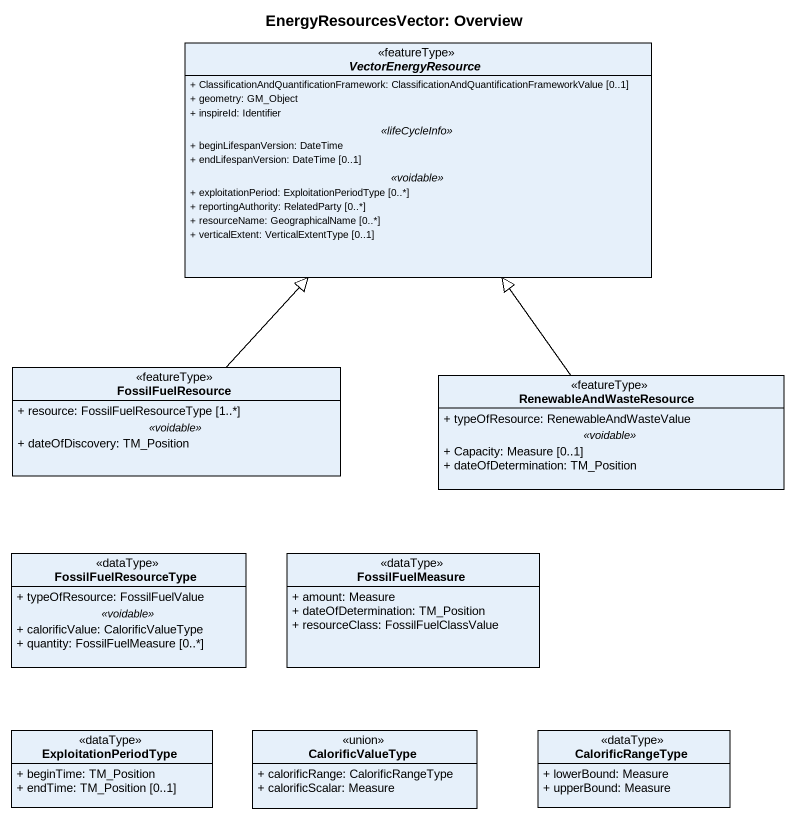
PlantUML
@startuml
title EnergyResourcesVector: Overview
hide circle
hide empty members
skinparam classAttributeIconSize 0
abstract class VectorEnergyResource <<featureType>> {
  + ClassificationAndQuantificationFramework: ClassificationAndQuantificationFrameworkValue [0..1]
  + geometry: GM_Object
  + inspireId: Identifier
  .. <<lifeCycleInfo>> ..
  + beginLifespanVersion: DateTime
  + endLifespanVersion: DateTime [0..1]
  .. <<voidable>> ..
  + exploitationPeriod: ExploitationPeriodType [0..*]
  + reportingAuthority: RelatedParty [0..*]
  + resourceName: GeographicalName [0..*]
  + verticalExtent: VerticalExtentType [0..1]
}
class FossilFuelResource <<featureType>> {
  + resource: FossilFuelResourceType [1..*]
  .. <<voidable>> ..
  + dateOfDiscovery: TM_Position
}
class RenewableAndWasteResource <<featureType>> {
  + typeOfResource: RenewableAndWasteValue
  .. <<voidable>> ..
  + Capacity: Measure [0..1]
  + dateOfDetermination: TM_Position
}
class FossilFuelResourceType <<dataType>> {
  + typeOfResource: FossilFuelValue
  .. <<voidable>> ..
  + calorificValue: CalorificValueType
  + quantity: FossilFuelMeasure [0..*]
}
class FossilFuelMeasure <<dataType>> {
  + amount: Measure
  + dateOfDetermination: TM_Position
  + resourceClass: FossilFuelClassValue
}
class ExploitationPeriodType <<dataType>> {
  + beginTime: TM_Position
  + endTime: TM_Position [0..1]
}
class CalorificValueType <<union>> {
  + calorificRange: CalorificRangeType
  + calorificScalar: Measure
}
class CalorificRangeType <<dataType>> {
  + lowerBound: Measure
  + upperBound: Measure
}
FossilFuelResource -up-|> VectorEnergyResource
RenewableAndWasteResource -up-|> VectorEnergyResource
@enduml
